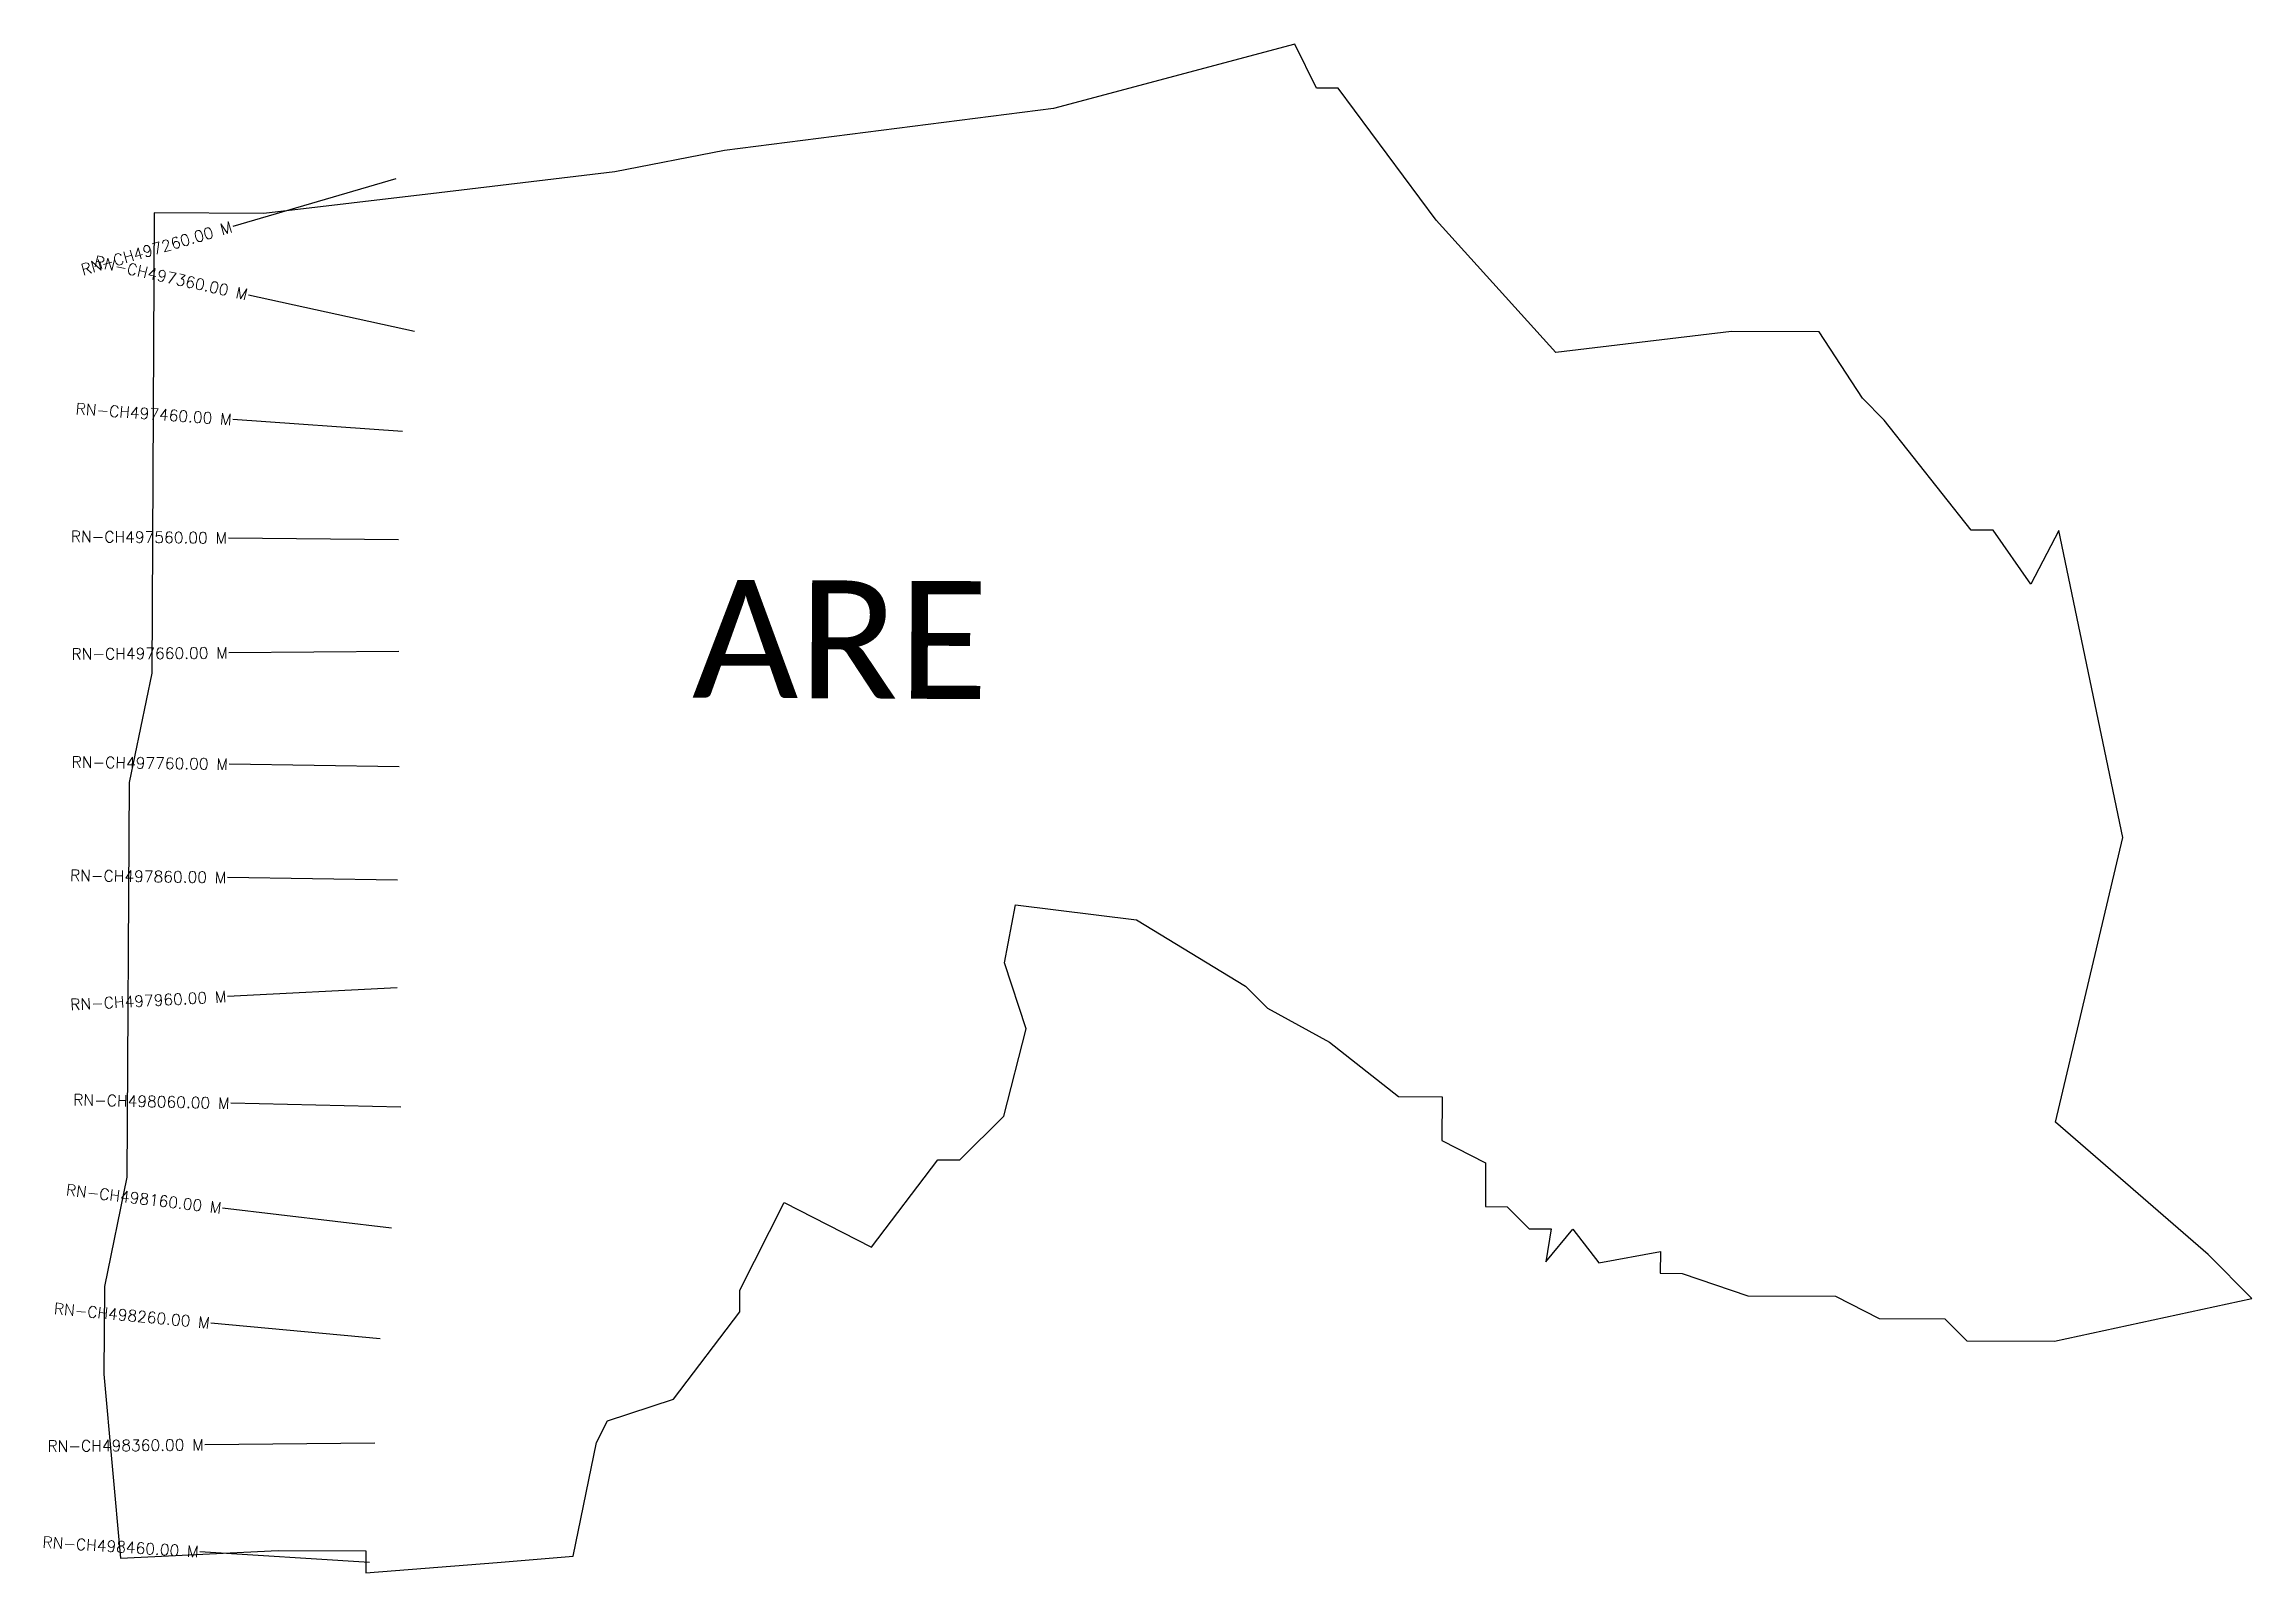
# Model space of a CAD drawing. Header units: metres. Extents: x 317666 to 319614, y 1887658 to 1889007.
import ezdxf
from ezdxf.enums import TextEntityAlignment as Align

# ---------------------------------------------------------------- set-up
doc = ezdxf.new("R2010")
doc.units = ezdxf.units.M
for name, color, linetype in [('CS', 134, 'Continuous'), ('CSMark', 6, 'Continuous'), ('VILLAGE BOUNDRY', 10, 'Continuous'), ('VILLAGE NAME', 250, 'Continuous')]:
    doc.layers.add(name, color=color, linetype=linetype)
doc.styles.get("Standard").update_dxf_attribs({"font": 'simplex.shx'})

msp = doc.modelspace()

# ---------------------------------------------------------------- linework, layer by layer
at = {"layer": 'CS'}
for p, q in [((317976.3, 1888887.9), (317832.3, 1888846.1)), ((317992.7, 1888753.3), (317846.2, 1888785.5)), ((317982, 1888665), (317832.4, 1888675.6)), ((317978.4, 1888569.6), (317828.4, 1888571.1)), ((317978.9, 1888471), (317828.9, 1888469.8)), ((317979.1, 1888369.3), (317829.1, 1888371.5)), ((317977.7, 1888269.3), (317827.7, 1888271.5)), ((317977.5, 1888174.3), (317827.7, 1888166.5)), ((317980.5, 1888068.8), (317830.5, 1888072.3)), ((317972.3, 1887962.1), (317823.3, 1887979.7)), ((317962.3, 1887864.5), (317813, 1887878.4)), ((317957.8, 1887772.4), (317807.8, 1887771)), ((317952.9, 1887667.2), (317803.2, 1887676.5))]:
    msp.add_line(p, q, dxfattribs=at)
at = {"layer": 'VILLAGE BOUNDRY'}
msp.add_lwpolyline([(319500.1, 1888306.7), (319443.6, 1888577.7), (319418.9, 1888530.4), (319385.6, 1888578), (319366.3, 1888578.1), (319289.5, 1888675.2), (319270.3, 1888694.6), (319232, 1888752.9), (319154.6, 1888753.3), (318999.8, 1888734.9), (318894.2, 1888851.5), (318807.8, 1888968), (318788.5, 1888968.1), (318769.4, 1889006.9), (318556.4, 1888950.1), (318266.1, 1888913), (318169.3, 1888894.2), (318014.5, 1888875.8), (317859.7, 1888857.3), (317763.1, 1888857.9), (317760.8, 1888451.8), (317740.9, 1888355.3), (317738.9, 1888007.2), (317719.1, 1887910.7), (317718.6, 1887833.4), (317733.2, 1887670.9), (317872.4, 1887677.8), (317949.8, 1887677.4), (317949.6, 1887658), (318065.7, 1887667), (318132.8, 1887672.7), (318153.3, 1887772.9), (318163.1, 1887792.2), (318221.2, 1887811.1), (318279.6, 1887888.2), (318279.7, 1887907.5), (318318.9, 1887984.7), (318396, 1887945.5), (318454.4, 1888022.5), (318473.8, 1888022.4), (318512.7, 1888060.9), (318532.4, 1888138.1), (318513.4, 1888196.2), (318522.9, 1888247.4), (318629.6, 1888234.2), (318726, 1888175.7), (318745.2, 1888156.2), (318799.9, 1888126.3), (318860.8, 1888078.2), (318899.4, 1888078), (318899.2, 1888039.4), (318937.8, 1888019.8), (318937.6, 1887981.2), (318956.9, 1887981), (318976.2, 1887961.6), (318995.5, 1887961.5), (318990.8, 1887932.5), (319014.8, 1887961.3), (319037.6, 1887931.4), (319092.1, 1887941.6), (319091.9, 1887922.3), (319111.3, 1887922.2), (319169.1, 1887902.5), (319246.5, 1887902), (319285, 1887882.5), (319343.1, 1887882.2), (319362.3, 1887862.7), (319439.6, 1887862.3), (319613.9, 1887900), (319575.4, 1887938.9), (319440.7, 1888055.6)], close=True, dxfattribs=at)

# ---------------------------------------------------------------- texts
at = {"layer": 'CSMark'}
for s, rotation, p in [('RN-CH497260.00 M', 16.1849, (317831.3, 1888845.9)), ('RN-CH497360.00 M', 347.5776, (317845.2, 1888785.8)), ('RN-CH497460.00 M', 355.9617, (317831.4, 1888675.6)), ('RN-CH497560.00 M', 359.4247, (317827.4, 1888571.1)), ('RN-CH497660.00 M', 0.4561, (317828, 1888469.8)), ('RN-CH497760.00 M', 359.1927, (317828.1, 1888371.5)), ('RN-CH497860.00 M', 359.1927, (317826.7, 1888271.5)), ('RN-CH497960.00 M', 2.9737, (317826.7, 1888166.5)), ('RN-CH498060.00 M', 358.678, (317829.5, 1888072.3)), ('RN-CH498160.00 M', 353.2595, (317822.3, 1887979.9)), ('RN-CH498260.00 M', 354.6698, (317812, 1887878.5)), ('RN-CH498360.00 M', 0.5215, (317806.8, 1887771)), ('RN-CH498460.00 M', 356.4244, (317802.2, 1887676.6))]:
    msp.add_text(s, height=10, rotation=rotation, dxfattribs=at).set_placement(p, align=Align.MIDDLE_RIGHT)
at = {"layer": 'VILLAGE NAME', "insert": (318238.1, 1888534.4), "char_height": 104.042, "attachment_point": 1, "rotation": 359.6762}
msp.add_mtext_dynamic_manual_height_columns('{\\fCalibri|b0|i0|c0|p34;ARE}', width=756.865, gutter_width=520.2, heights=[0], dxfattribs=at)

doc.saveas('drawing.dxf')
